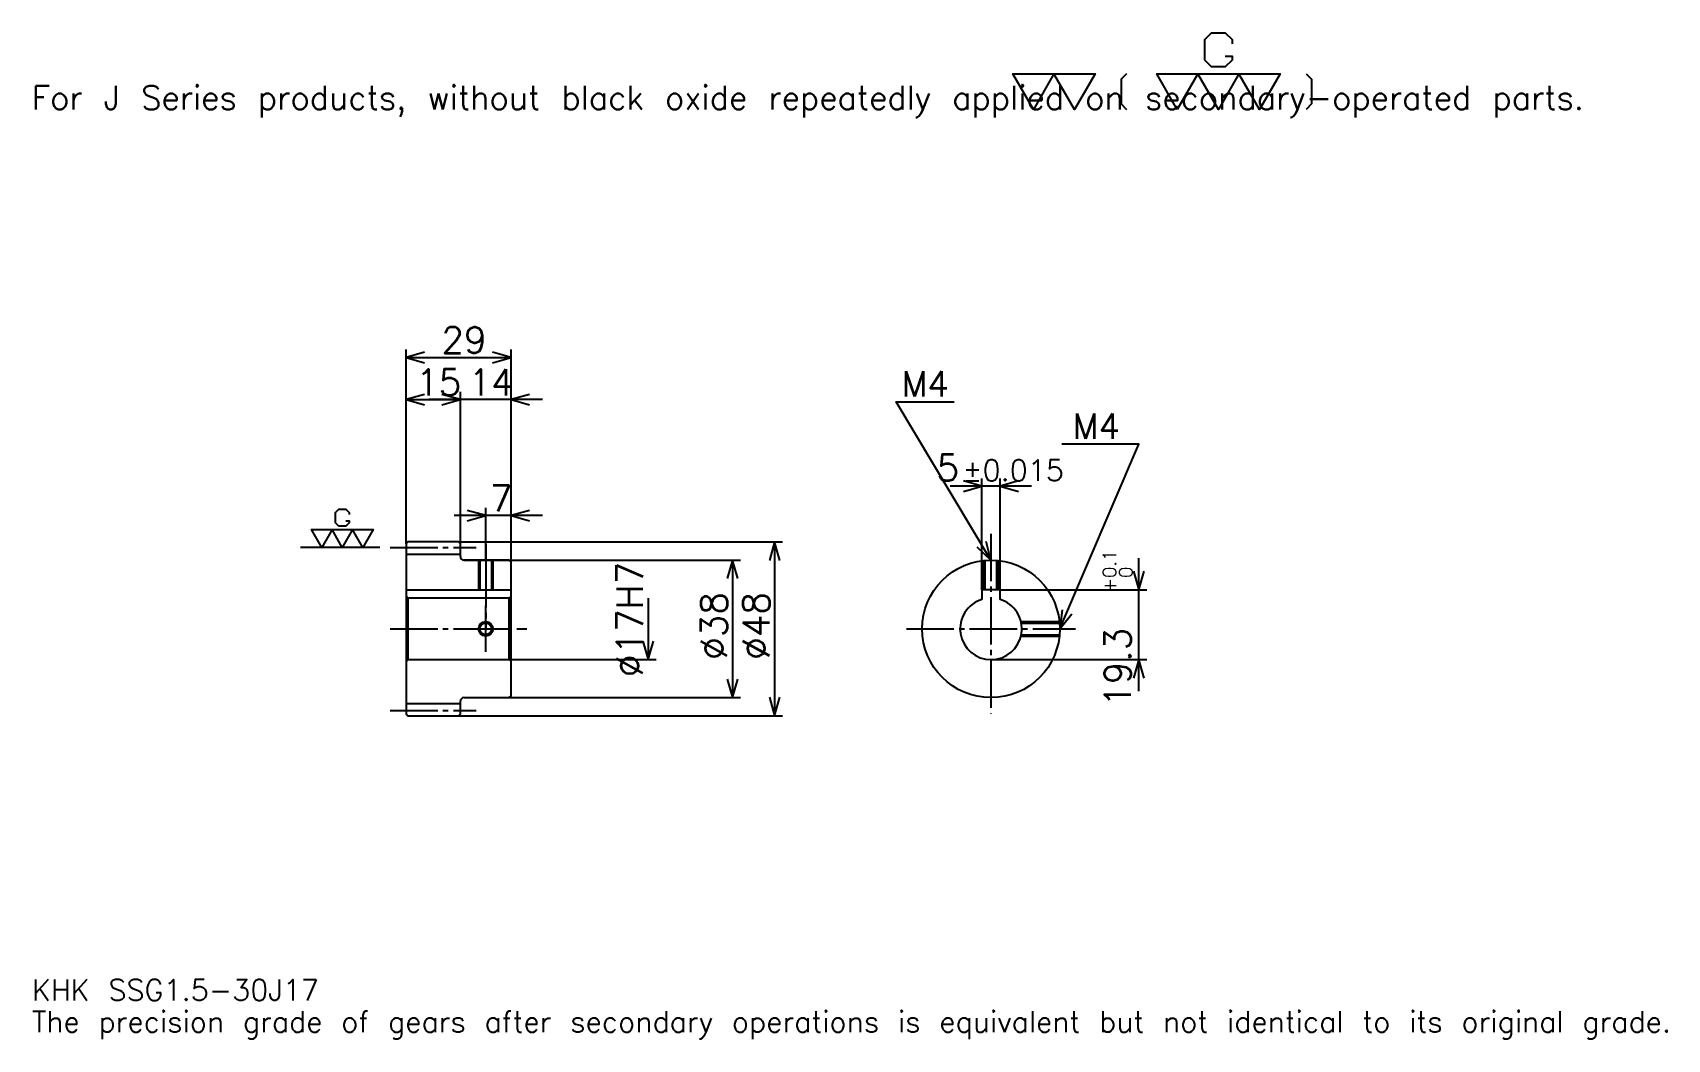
# Model space of a CAD drawing. Extents: x 15 to 466, y 5 to 283.
import ezdxf

# ---------------------------------------------------------------- set-up
doc = ezdxf.new("R2010")
doc.units = 0
doc.linetypes.add('DASHDOT', pattern=[17.478262, 13.108696, -1.456522, 1.456522, -1.456522])
doc.layers.get('0').update_dxf_attribs({"linetype": 'CONTINUOUS'})
doc.layers.add('DASHDOT', color=6, linetype='DASHDOT')
doc.styles.add('KANJI', font='TXT', dxfattribs={"bigfont": 'BIGFONT'})

msp = doc.modelspace()

# ---------------------------------------------------------------- linework, layer by layer
at = {"color": 5}
for p, q in [((117.978264, 142.706512), (117.978264, 195.869568)), ((146.978271, 142.706512), (146.978271, 195.869568)), ((117.978264, 193.684784), (146.978271, 193.684784)), ((117.978264, 182.032608), (132.978271, 182.032608)), ((155.717392, 182.032608), (124.239136, 182.032608)), ((132.978271, 142.706512), (132.978271, 184.217392)), ((290.82608, 158.097824), (268.347809, 158.097824)), ((277.086945, 129.506516), (277.086945, 160.282608)), ((282.086945, 129.506516), (282.086945, 160.282608)), ((155.717392, 149.989136), (131.239136, 149.989136)), ((139.978271, 142.706512), (139.978271, 152.17392)), ((117.978264, 142.206512), (117.978264, 142.706512)), ((132.478271, 142.706512), (146.978271, 142.706512)), ((132.978271, 142.206512), (132.978271, 142.706512)), ((139.978271, 137.706512), (139.978271, 142.706512)), ((139.978271, 137.706512), (139.978271, 142.706512)), ((146.978271, 142.706512), (221.989136, 142.706512)), ((146.978271, 137.206512), (146.978271, 142.706512)), ((219.804352, 142.706512), (219.804352, 94.70652)), ((133.978271, 137.706512), (146.978271, 137.706512)), ((146.978271, 137.706512), (210.33696, 137.706512)), ((208.152176, 137.706512), (208.152176, 99.70652)), ((320.434784, 101.467392), (320.434784, 138.245651)), ((184.847839, 127.20652), (184.847839, 110.20652)), ((282.086945, 129.506516), (322.619568, 129.506516)), ((146.978271, 110.20652), (187.032623, 110.20652)), ((279.586945, 110.20652), (322.619568, 110.20652)), ((133.978271, 99.70652), (146.978271, 99.70652)), ((146.978271, 99.70652), (210.33696, 99.70652)), ((132.478271, 94.70652), (146.978271, 94.70652)), ((146.978271, 94.70652), (221.989136, 94.70652))]:
    msp.add_line(p, q, dxfattribs=at)
at = {"color": 7}
msp.add_line((110.695656, 141.206512), (88.847832, 141.206512), dxfattribs=at)
at = {"color": 4}
for p, q in [((117.978264, 139.331512), (132.978271, 139.331512)), ((117.978264, 129.506516), (146.978271, 129.506516)), ((118.478264, 127.20652), (118.478264, 110.20652)), ((146.478271, 127.20652), (146.978271, 127.70652)), ((146.478271, 110.20652), (146.978271, 109.70652)), ((117.978264, 98.08152), (132.978271, 98.08152))]:
    msp.add_line(p, q, dxfattribs=at)
at = {"color": 7}
for points in [[(344.321747, 276.943054), (346.21521, 276.943054), (346.21521, 275.806976), (344.321747, 273.913483), (340.53479, 273.913483), (338.641296, 275.806976), (338.641296, 281.487396), (340.53479, 283.38089), (344.321747, 283.38089), (346.21521, 281.487396), (346.21521, 280.351318)], [(291.304352, 262.17392), (285.623932, 272.02002), (308.345642, 272.02002), (302.665222, 262.17392), (296.984772, 272.02002), (291.304352, 262.17392)], [(317.055664, 272.02002), (315.540863, 270.505219), (315.540863, 263.68869), (317.055664, 262.17392)], [(331.067383, 262.17392), (325.386963, 272.02002), (359.469574, 272.02002), (353.789124, 262.17392), (348.108704, 272.02002), (342.428253, 262.17392), (336.747833, 272.02002), (331.067383, 262.17392)], [(366.664795, 272.02002), (368.179565, 270.505219), (368.179565, 263.68869), (366.664795, 262.17392)], [(101.301086, 148.59108), (102.247833, 148.59108), (102.247833, 148.023041), (101.301086, 147.076294), (99.407608, 147.076294), (98.460876, 148.023041), (98.460876, 150.863251), (99.407608, 151.809998), (101.301086, 151.809998), (102.247833, 150.863251), (102.247833, 150.295212)], [(94.67392, 141.206512), (91.833694, 146.129562), (108.875, 146.129562), (106.034782, 141.206512), (103.194565, 146.129562), (100.354355, 141.206512), (97.51413, 146.129562), (94.67392, 141.206512)]]:
    msp.add_lwpolyline(points, dxfattribs=at)
at = {"color": 5}
for points in [[(123.076088, 195.141296), (117.978264, 193.684784), (123.076088, 192.228256)], [(141.880432, 192.228256), (146.978271, 193.684784), (141.880432, 195.141296)], [(123.076088, 183.489136), (117.978264, 182.032608), (123.076088, 180.57608)], [(127.88044, 180.57608), (132.978271, 182.032608), (127.88044, 183.489136)], [(127.88044, 180.57608), (132.978271, 182.032608), (127.88044, 183.489136)], [(152.07608, 183.489136), (146.978271, 182.032608), (152.07608, 180.57608)], [(279.586945, 137.706512), (253.369568, 181.402176), (269.391296, 181.402176)], [(298.586945, 118.70652), (320.434784, 169.75), (299.169586, 169.75)], [(271.989136, 156.641296), (277.086945, 158.097824), (271.989136, 159.554352)], [(287.184784, 159.554352), (282.086945, 158.097824), (287.184784, 156.641296)], [(134.880432, 148.532608), (139.978271, 149.989136), (134.880432, 151.445648)], [(152.07608, 151.445648), (146.978271, 149.989136), (152.07608, 148.532608)], [(221.260864, 137.608688), (219.804352, 142.706512), (218.347839, 137.608688)], [(275.715179, 141.328491), (279.586945, 137.706512), (278.213104, 142.82724)], [(209.608704, 132.608688), (208.152176, 137.706512), (206.695648, 132.608688)], [(318.978241, 134.60434), (320.434784, 129.506516), (321.891296, 134.60434)], [(299.253906, 123.966225), (298.586945, 118.70652), (301.931946, 122.819954)], [(183.391312, 115.304344), (184.847839, 110.20652), (186.304352, 115.304344)], [(321.891296, 105.108696), (320.434784, 110.20652), (318.978241, 105.108696)], [(206.695648, 104.804344), (208.152176, 99.70652), (209.608704, 104.804344)], [(218.347839, 99.804344), (219.804352, 94.70652), (221.260864, 99.804344)]]:
    msp.add_lwpolyline(points, dxfattribs=at)
at = {"color": 4}
for points in [[(132.978271, 138.706512), (132.978271, 142.206512), (132.478271, 142.706512), (118.478264, 142.706512), (117.978264, 142.206512), (117.978264, 109.70652)], [(133.978271, 99.70652), (146.478271, 99.70652), (146.978271, 100.20652), (146.978271, 137.206512), (146.478271, 137.706512), (133.978271, 137.706512)], [(137.978271, 137.706512), (137.978271, 129.506516)], [(138.358261, 137.706512), (138.358261, 129.506516)], [(141.598267, 137.706512), (141.598267, 129.506516)], [(141.978271, 137.706512), (141.978271, 129.506516)], [(277.586945, 129.506516), (277.586945, 137.600967)], [(277.966949, 129.506516), (277.966949, 137.637329)], [(281.20694, 129.506516), (281.20694, 137.637329)], [(281.586945, 129.506516), (281.586945, 137.600967)], [(117.978264, 109.70652), (118.478264, 110.20652), (146.478271, 110.20652), (146.478271, 127.20652), (118.478264, 127.20652), (117.978264, 127.70652)], [(282.086945, 126.830559), (282.086945, 129.506516), (277.086945, 129.506516), (277.086945, 126.830559)], [(287.848297, 120.70652), (298.481384, 120.70652)], [(287.931152, 120.326523), (298.517761, 120.326523)], [(287.848297, 116.70652), (298.481384, 116.70652)], [(287.931152, 117.086517), (298.517761, 117.086517)], [(117.978264, 109.70652), (117.978264, 95.20652), (118.478264, 94.70652), (132.478271, 94.70652), (132.978271, 95.20652), (132.978271, 98.70652)]]:
    msp.add_lwpolyline(points, dxfattribs=at)
for centre, radius in [((279.586945, 118.70652), 19), ((139.978271, 118.70652), 1.62)]:
    msp.add_circle(centre, radius, dxfattribs=at)
at = {"color": 7}
msp.add_circle((139.978271, 118.70652), 2, dxfattribs=at)
at = {"color": 4}
for centre, radius, start, end in [((133.978271, 138.706512), 1, 180, 270), ((279.586945, 118.70652), 8.5, 107.10463483, 72.89536517), ((133.978271, 98.70652), 1, 90, 180)]:
    msp.add_arc(centre, radius, start, end, dxfattribs=at)
at = {"layer": 'DASHDOT', "color": 7}
for p, q in [((279.586945, 144.989136), (279.586945, 95.336952)), ((113.608696, 141.206512), (137.347824, 141.206512)), ((139.978271, 137.706512), (139.978271, 118.70652)), ((113.608696, 118.70652), (151.347824, 118.70652)), ((256.217407, 118.70652), (302.956512, 118.70652)), ((113.608696, 96.20652), (137.347824, 96.20652))]:
    msp.add_line(p, q, dxfattribs=at)
for points in [[(139.978271, 142.07608), (139.978271, 125.136955)], [(139.978271, 112.336952), (139.978271, 125.076088)], [(133.608704, 118.70652), (146.347824, 118.70652)]]:
    msp.add_lwpolyline(points, dxfattribs=at)

# ---------------------------------------------------------------- texts
at = {"color": 7, "style": 'KANJI'}
for s, height, p in [('For J Series products, without black oxide repeatedly applied on secondary-operated parts.', 6.554348, (14.565217, 262.17392)), ('29', 7.282609, (127.744568, 194.849991)), ('15', 7.282609, (120.744568, 183.197815)), ('14', 7.282609, (135.244568, 183.197815)), ('M4', 6.991305, (254.82608, 182.858704)), ('M4', 6.991305, (302.082611, 171.206512)), ('5', 7.282609, (264.554199, 159.554352)), ('%%p0.015', 5.826087, (271.763092, 159.554352)), ('7', 7.282609, (141.11142, 151.154343)), ('KHK SSG1.5-30J17', 5.826087, (14.565217, 16.02174)), ('The precision grade of gears after secondary operations is equivalent but not identical to its original grade.', 5.826087, (14.565217, 7.282609))]:
    msp.add_text(s, height=height, dxfattribs=at).set_placement(p)
for s, height, p in [('%%c17H7', 7.282609, (183.391312, 105.415756)), ('0.1', 3.641304, (314.171722, 132.761475)), ('+', 3.641304, (314.171722, 128.683212)), ('0', 3.641304, (318.686951, 132.761475)), ('%%c38', 7.282609, (206.695648, 110.149452)), ('%%c48', 7.282609, (218.347839, 110.14946)), ('19.3', 7.282609, (318.25, 97.161194))]:
    msp.add_text(s, height=height, rotation=90, dxfattribs=at).set_placement(p)

doc.saveas('drawing.dxf')
